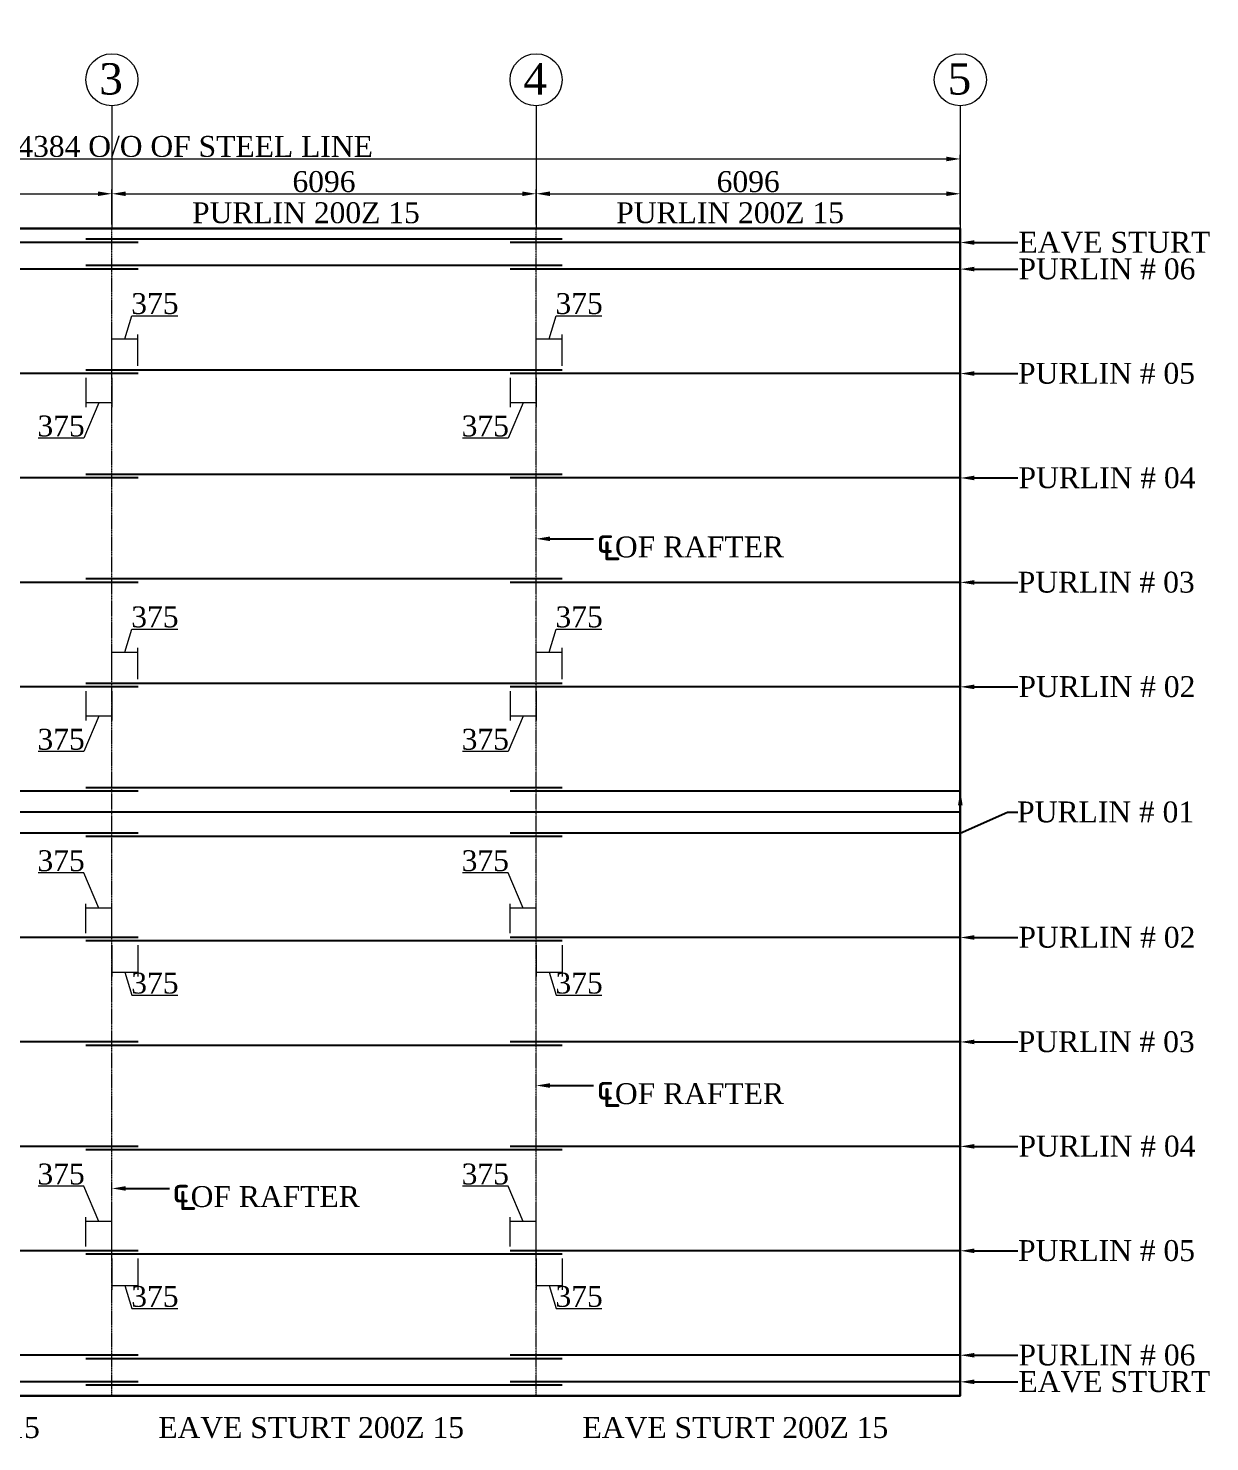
# Model space of a CAD drawing. Header units: millimetres. Extents: x 0 to 2669304, y -3314102 to 0.
# Drawn here: x 2261991 to 2278969, y -3210626 to -3190325 of the extents above; entities that cross this region are included whole.
import ezdxf
from ezdxf import colors
from ezdxf.entities.mleader import LeaderData, LeaderLine
from ezdxf.math import Vec2, Vec3

# ---------------------------------------------------------------- set-up
doc = ezdxf.new("R2010")
doc.units = ezdxf.units.MM
doc.header["$LTSCALE"] = 0.4
doc.header["$MEASUREMENT"] = 0
doc.header["$PDMODE"] = 34
doc.linetypes.add('CENTER', pattern=[2, 1.25, -0.25, 0.25, -0.25])
for name, color, linetype, lineweight in [('Dim1', 147, 'Continuous', 20), ('Grid', 202, 'CENTER', 18), ('Outer Line', 1, 'Continuous', 30)]:
    doc.layers.add(name, color=color, linetype=linetype, lineweight=lineweight)
for name, color, linetype in [('Purlan', 46, 'Continuous'), ('RIDGE LINE', 106, 'Continuous'), ('Thin', 6, 'Continuous')]:
    doc.layers.add(name, color=color, linetype=linetype)
doc.styles.add('style2', font='ARIALN.TTF')
doc.styles.add('TNROMAN', font='times.ttf')
doc.dimstyles.new('H.M.A', dxfattribs={"dimtxt": 37.0005, "dimasz": 20, "dimexe": 8, "dimexo": 10, "dimgap": 5, "dimtad": 3, "dimdec": 0, "dimrnd": 1, "dimzin": 0, "dimdsep": 46, "dimtxsty": 'style2', "dimcen": 0.09, "dimclrd": 152, "dimclre": 152, "dimclrt": 1, "dimadec": 0, "dimazin": 0, "dimtfac": 1, "dimtdec": 0, "dimtix": 1, "dimtmove": 1, "dimatfit": 3, "dimfxl": 0, "dimtolj": 1, "dimtzin": 0, "dimlwd": 5, "dimlwe": 5, "dimarcsym": 0})

# ---------------------------------------------------------------- blocks, each defined once
blk = doc.blocks.new('*D666')
at = {"layer": 'Defpoints', "color": 0, "linetype": 'ByBlock'}
for p in [(2263193, -3192702), (2257097, -3193202), (2263193, -3193202)]:
    blk.add_point(p, dxfattribs=at)
at = {"layer": 'Dim1', "color": 152, "linetype": 'ByBlock', "lineweight": 5}
for p, q in [((2257097, -3193142), (2257097, -3192642)), ((2263193, -3193142), (2263193, -3192642))]:
    blk.add_line(p, q, dxfattribs=at)
at = {"layer": 'Dim1', "color": 152, "lineweight": 5}
blk.add_line((2257297, -3192702), (2262993, -3192702), dxfattribs=at)
at = {"layer": 'Dim1', "color": 152, "linetype": 'ByBlock'}
for points in [[(2257297, -3192669), (2257297, -3192735), (2257097, -3192702)], [(2262993, -3192669), (2262993, -3192735), (2263193, -3192702)]]:
    blk.add_solid(points, dxfattribs=at)
at = {"layer": 'Dim1', "color": 1, "linetype": 'ByBlock', "insert": (2260145, -3192529), "char_height": 300, "attachment_point": 5, "style": 'TNROMAN'}
blk.add_mtext('\\A1;6096', dxfattribs=at)
blk = doc.blocks.new('*D667')
at = {"layer": 'Defpoints', "color": 0, "linetype": 'ByBlock'}
for p in [(2269289, -3192702), (2263193, -3193202), (2269289, -3193202)]:
    blk.add_point(p, dxfattribs=at)
at = {"layer": 'Dim1', "color": 152, "linetype": 'ByBlock', "lineweight": 5}
for p, q in [((2263193, -3193142), (2263193, -3192642)), ((2269289, -3193142), (2269289, -3192642))]:
    blk.add_line(p, q, dxfattribs=at)
at = {"layer": 'Dim1', "color": 152, "lineweight": 5}
blk.add_line((2263393, -3192702), (2269089, -3192702), dxfattribs=at)
at = {"layer": 'Dim1', "color": 152, "linetype": 'ByBlock'}
for points in [[(2263393, -3192669), (2263393, -3192735), (2263193, -3192702)], [(2269089, -3192669), (2269089, -3192735), (2269289, -3192702)]]:
    blk.add_solid(points, dxfattribs=at)
at = {"layer": 'Dim1', "color": 1, "linetype": 'ByBlock', "insert": (2266241, -3192529), "char_height": 300, "attachment_point": 5, "style": 'TNROMAN'}
blk.add_mtext('\\A1;6096', dxfattribs=at)
blk = doc.blocks.new('*D668')
at = {"layer": 'Defpoints', "color": 0, "linetype": 'ByBlock'}
for p in [(2275385, -3192702), (2269289, -3193202), (2275385, -3193202)]:
    blk.add_point(p, dxfattribs=at)
at = {"layer": 'Dim1', "color": 152, "linetype": 'ByBlock', "lineweight": 5}
for p, q in [((2269289, -3193142), (2269289, -3192642)), ((2275385, -3193142), (2275385, -3192642))]:
    blk.add_line(p, q, dxfattribs=at)
at = {"layer": 'Dim1', "color": 152, "lineweight": 5}
blk.add_line((2269489, -3192702), (2275185, -3192702), dxfattribs=at)
at = {"layer": 'Dim1', "color": 152, "linetype": 'ByBlock'}
for points in [[(2269489, -3192669), (2269489, -3192735), (2269289, -3192702)], [(2275185, -3192669), (2275185, -3192735), (2275385, -3192702)]]:
    blk.add_solid(points, dxfattribs=at)
at = {"layer": 'Dim1', "color": 1, "linetype": 'ByBlock', "insert": (2272337, -3192529), "char_height": 300, "attachment_point": 5, "style": 'TNROMAN'}
blk.add_mtext('\\A1;6096', dxfattribs=at)
blk = doc.blocks.new('*D661')
at = {"layer": 'Defpoints', "color": 0, "linetype": 'ByBlock'}
for p in [(2275385, -3192202), (2251001, -3192702), (2275385, -3192702)]:
    blk.add_point(p, dxfattribs=at)
at = {"layer": 'Dim1', "color": 152, "linetype": 'ByBlock', "lineweight": 5}
for p, q in [((2251001, -3192642), (2251001, -3192142)), ((2275385, -3192642), (2275385, -3192142))]:
    blk.add_line(p, q, dxfattribs=at)
at = {"layer": 'Dim1', "color": 152, "lineweight": 5}
blk.add_line((2251201, -3192202), (2275185, -3192202), dxfattribs=at)
at = {"layer": 'Dim1', "color": 152, "linetype": 'ByBlock'}
for points in [[(2251201, -3192169), (2251201, -3192235), (2251001, -3192202)], [(2275185, -3192169), (2275185, -3192235), (2275385, -3192202)]]:
    blk.add_solid(points, dxfattribs=at)
at = {"layer": 'Dim1', "color": 1, "linetype": 'ByBlock', "insert": (2263193, -3192025), "char_height": 300, "attachment_point": 5, "style": 'TNROMAN'}
blk.add_mtext('\\A1;LENGTH : 24384 O/O OF STEEL LINE', dxfattribs=at)
blk = doc.blocks.new('*D672')
at = {"layer": 'Defpoints', "color": 0, "linetype": 'ByBlock'}
for p in [(2262818, -3195284), (2263193, -3195284), (2262818, -3195706)]:
    blk.add_point(p, dxfattribs=at)
at = {"layer": 'Dim1', "color": 152, "linetype": 'ByBlock', "lineweight": 5}
for p, q in [((2262818, -3195344), (2262818, -3195766)), ((2263193, -3195344), (2263193, -3195766))]:
    blk.add_line(p, q, dxfattribs=at)
at = {"layer": 'Dim1', "color": 152, "lineweight": 5}
for p, q in [((2263006, -3195706), (2262792, -3196212)), ((2263193, -3195706), (2262818, -3195706)), ((2263193, -3195706), (2262818, -3195706)), ((2262792, -3196212), (2262134, -3196212))]:
    blk.add_line(p, q, dxfattribs=at)
at = {"layer": 'Dim1', "color": 1, "linetype": 'ByBlock', "insert": (2262463, -3196039), "char_height": 300, "attachment_point": 5, "style": 'TNROMAN'}
blk.add_mtext('\\A1;375', dxfattribs=at)
blk = doc.blocks.new('*D673')
at = {"layer": 'Defpoints', "color": 0, "linetype": 'ByBlock'}
for p in [(2263568, -3194784), (2263193, -3195234), (2263568, -3195234)]:
    blk.add_point(p, dxfattribs=at)
at = {"layer": 'Dim1', "color": 152, "lineweight": 5}
for p, q in [((2263381, -3194784), (2263482, -3194454)), ((2263482, -3194454), (2264139, -3194454)), ((2263193, -3194784), (2263568, -3194784)), ((2263193, -3194784), (2263568, -3194784))]:
    blk.add_line(p, q, dxfattribs=at)
at = {"layer": 'Dim1', "color": 152, "linetype": 'ByBlock', "lineweight": 5}
for p, q in [((2263193, -3195174), (2263193, -3194724)), ((2263568, -3195174), (2263568, -3194724))]:
    blk.add_line(p, q, dxfattribs=at)
at = {"layer": 'Dim1', "color": 1, "linetype": 'ByBlock', "insert": (2263811, -3194281), "char_height": 300, "attachment_point": 5, "style": 'TNROMAN'}
blk.add_mtext('\\A1;375', dxfattribs=at)
blk = doc.blocks.new('*D674')
at = {"layer": 'Defpoints', "color": 0, "linetype": 'ByBlock'}
for p in [(2268914, -3195284), (2269289, -3195284), (2268914, -3195706)]:
    blk.add_point(p, dxfattribs=at)
at = {"layer": 'Dim1', "color": 152, "linetype": 'ByBlock', "lineweight": 5}
for p, q in [((2268914, -3195344), (2268914, -3195766)), ((2269289, -3195344), (2269289, -3195766))]:
    blk.add_line(p, q, dxfattribs=at)
at = {"layer": 'Dim1', "color": 152, "lineweight": 5}
for p, q in [((2269102, -3195706), (2268888, -3196212)), ((2269289, -3195706), (2268914, -3195706)), ((2269289, -3195706), (2268914, -3195706)), ((2268888, -3196212), (2268230, -3196212))]:
    blk.add_line(p, q, dxfattribs=at)
at = {"layer": 'Dim1', "color": 1, "linetype": 'ByBlock', "insert": (2268559, -3196039), "char_height": 300, "attachment_point": 5, "style": 'TNROMAN'}
blk.add_mtext('\\A1;375', dxfattribs=at)
blk = doc.blocks.new('*D675')
at = {"layer": 'Defpoints', "color": 0, "linetype": 'ByBlock'}
for p in [(2269664, -3194784), (2269289, -3195234), (2269664, -3195234)]:
    blk.add_point(p, dxfattribs=at)
at = {"layer": 'Dim1', "color": 152, "lineweight": 5}
for p, q in [((2269477, -3194784), (2269578, -3194454)), ((2269578, -3194454), (2270235, -3194454)), ((2269289, -3194784), (2269664, -3194784)), ((2269289, -3194784), (2269664, -3194784))]:
    blk.add_line(p, q, dxfattribs=at)
at = {"layer": 'Dim1', "color": 152, "linetype": 'ByBlock', "lineweight": 5}
for p, q in [((2269289, -3195174), (2269289, -3194724)), ((2269664, -3195174), (2269664, -3194724))]:
    blk.add_line(p, q, dxfattribs=at)
at = {"layer": 'Dim1', "color": 1, "linetype": 'ByBlock', "insert": (2269907, -3194281), "char_height": 300, "attachment_point": 5, "style": 'TNROMAN'}
blk.add_mtext('\\A1;375', dxfattribs=at)
blk = doc.blocks.new('*D676')
at = {"layer": 'Defpoints', "color": 0, "linetype": 'ByBlock'}
for p in [(2262818, -3199784), (2263193, -3199784), (2262818, -3200206)]:
    blk.add_point(p, dxfattribs=at)
at = {"layer": 'Dim1', "color": 152, "linetype": 'ByBlock', "lineweight": 5}
for p, q in [((2262818, -3199844), (2262818, -3200266)), ((2263193, -3199844), (2263193, -3200266))]:
    blk.add_line(p, q, dxfattribs=at)
at = {"layer": 'Dim1', "color": 152, "lineweight": 5}
for p, q in [((2263006, -3200206), (2262792, -3200712)), ((2263193, -3200206), (2262818, -3200206)), ((2263193, -3200206), (2262818, -3200206)), ((2262792, -3200712), (2262134, -3200712))]:
    blk.add_line(p, q, dxfattribs=at)
at = {"layer": 'Dim1', "color": 1, "linetype": 'ByBlock', "insert": (2262463, -3200539), "char_height": 300, "attachment_point": 5, "style": 'TNROMAN'}
blk.add_mtext('\\A1;375', dxfattribs=at)
blk = doc.blocks.new('*D677')
at = {"layer": 'Defpoints', "color": 0, "linetype": 'ByBlock'}
for p in [(2263568, -3199284), (2263193, -3199734), (2263568, -3199734)]:
    blk.add_point(p, dxfattribs=at)
at = {"layer": 'Dim1', "color": 152, "lineweight": 5}
for p, q in [((2263381, -3199284), (2263482, -3198954)), ((2263482, -3198954), (2264139, -3198954)), ((2263193, -3199284), (2263568, -3199284)), ((2263193, -3199284), (2263568, -3199284))]:
    blk.add_line(p, q, dxfattribs=at)
at = {"layer": 'Dim1', "color": 152, "linetype": 'ByBlock', "lineweight": 5}
for p, q in [((2263193, -3199674), (2263193, -3199224)), ((2263568, -3199674), (2263568, -3199224))]:
    blk.add_line(p, q, dxfattribs=at)
at = {"layer": 'Dim1', "color": 1, "linetype": 'ByBlock', "insert": (2263811, -3198781), "char_height": 300, "attachment_point": 5, "style": 'TNROMAN'}
blk.add_mtext('\\A1;375', dxfattribs=at)
blk = doc.blocks.new('*D678')
at = {"layer": 'Defpoints', "color": 0, "linetype": 'ByBlock'}
for p in [(2268914, -3199784), (2269289, -3199784), (2268914, -3200206)]:
    blk.add_point(p, dxfattribs=at)
at = {"layer": 'Dim1', "color": 152, "linetype": 'ByBlock', "lineweight": 5}
for p, q in [((2268914, -3199844), (2268914, -3200266)), ((2269289, -3199844), (2269289, -3200266))]:
    blk.add_line(p, q, dxfattribs=at)
at = {"layer": 'Dim1', "color": 152, "lineweight": 5}
for p, q in [((2269102, -3200206), (2268888, -3200712)), ((2269289, -3200206), (2268914, -3200206)), ((2269289, -3200206), (2268914, -3200206)), ((2268888, -3200712), (2268230, -3200712))]:
    blk.add_line(p, q, dxfattribs=at)
at = {"layer": 'Dim1', "color": 1, "linetype": 'ByBlock', "insert": (2268559, -3200539), "char_height": 300, "attachment_point": 5, "style": 'TNROMAN'}
blk.add_mtext('\\A1;375', dxfattribs=at)
blk = doc.blocks.new('*D679')
at = {"layer": 'Defpoints', "color": 0, "linetype": 'ByBlock'}
for p in [(2269664, -3199284), (2269289, -3199734), (2269664, -3199734)]:
    blk.add_point(p, dxfattribs=at)
at = {"layer": 'Dim1', "color": 152, "lineweight": 5}
for p, q in [((2269477, -3199284), (2269578, -3198954)), ((2269578, -3198954), (2270235, -3198954)), ((2269289, -3199284), (2269664, -3199284)), ((2269289, -3199284), (2269664, -3199284))]:
    blk.add_line(p, q, dxfattribs=at)
at = {"layer": 'Dim1', "color": 152, "linetype": 'ByBlock', "lineweight": 5}
for p, q in [((2269289, -3199674), (2269289, -3199224)), ((2269664, -3199674), (2269664, -3199224))]:
    blk.add_line(p, q, dxfattribs=at)
at = {"layer": 'Dim1', "color": 1, "linetype": 'ByBlock', "insert": (2269907, -3198781), "char_height": 300, "attachment_point": 5, "style": 'TNROMAN'}
blk.add_mtext('\\A1;375', dxfattribs=at)
blk = doc.blocks.new('*D682')
at = {"layer": 'Defpoints', "color": 0, "linetype": 'ByBlock'}
for p in [(2262818, -3207462), (2262818, -3207884), (2263193, -3207884)]:
    blk.add_point(p, dxfattribs=at)
at = {"layer": 'Dim1', "color": 152, "lineweight": 5}
for p, q in [((2262792, -3206956), (2262134, -3206956)), ((2263006, -3207462), (2262792, -3206956)), ((2263193, -3207462), (2262818, -3207462)), ((2263193, -3207462), (2262818, -3207462))]:
    blk.add_line(p, q, dxfattribs=at)
at = {"layer": 'Dim1', "color": 152, "linetype": 'ByBlock', "lineweight": 5}
for p, q in [((2262818, -3207824), (2262818, -3207402)), ((2263193, -3207824), (2263193, -3207402))]:
    blk.add_line(p, q, dxfattribs=at)
at = {"layer": 'Dim1', "color": 1, "linetype": 'ByBlock', "insert": (2262463, -3206783), "char_height": 300, "attachment_point": 5, "style": 'TNROMAN'}
blk.add_mtext('\\A1;375', dxfattribs=at)
blk = doc.blocks.new('*D683')
at = {"layer": 'Defpoints', "color": 0, "linetype": 'ByBlock'}
for p in [(2263193, -3207934), (2263568, -3207934), (2263568, -3208384)]:
    blk.add_point(p, dxfattribs=at)
at = {"layer": 'Dim1', "color": 152, "linetype": 'ByBlock', "lineweight": 5}
for p, q in [((2263193, -3207994), (2263193, -3208444)), ((2263568, -3207994), (2263568, -3208444))]:
    blk.add_line(p, q, dxfattribs=at)
at = {"layer": 'Dim1', "color": 152, "lineweight": 5}
for p, q in [((2263193, -3208384), (2263568, -3208384)), ((2263193, -3208384), (2263568, -3208384)), ((2263381, -3208384), (2263482, -3208714)), ((2263482, -3208714), (2264139, -3208714))]:
    blk.add_line(p, q, dxfattribs=at)
at = {"layer": 'Dim1', "color": 1, "linetype": 'ByBlock', "insert": (2263811, -3208541), "char_height": 300, "attachment_point": 5, "style": 'TNROMAN'}
blk.add_mtext('\\A1;375', dxfattribs=at)
blk = doc.blocks.new('*D684')
at = {"layer": 'Defpoints', "color": 0, "linetype": 'ByBlock'}
for p in [(2268914, -3207462), (2268914, -3207884), (2269289, -3207884)]:
    blk.add_point(p, dxfattribs=at)
at = {"layer": 'Dim1', "color": 152, "lineweight": 5}
for p, q in [((2268888, -3206956), (2268230, -3206956)), ((2269102, -3207462), (2268888, -3206956)), ((2269289, -3207462), (2268914, -3207462)), ((2269289, -3207462), (2268914, -3207462))]:
    blk.add_line(p, q, dxfattribs=at)
at = {"layer": 'Dim1', "color": 152, "linetype": 'ByBlock', "lineweight": 5}
for p, q in [((2268914, -3207824), (2268914, -3207402)), ((2269289, -3207824), (2269289, -3207402))]:
    blk.add_line(p, q, dxfattribs=at)
at = {"layer": 'Dim1', "color": 1, "linetype": 'ByBlock', "insert": (2268559, -3206783), "char_height": 300, "attachment_point": 5, "style": 'TNROMAN'}
blk.add_mtext('\\A1;375', dxfattribs=at)
blk = doc.blocks.new('*D685')
at = {"layer": 'Defpoints', "color": 0, "linetype": 'ByBlock'}
for p in [(2269289, -3207934), (2269664, -3207934), (2269664, -3208384)]:
    blk.add_point(p, dxfattribs=at)
at = {"layer": 'Dim1', "color": 152, "linetype": 'ByBlock', "lineweight": 5}
for p, q in [((2269289, -3207994), (2269289, -3208444)), ((2269664, -3207994), (2269664, -3208444))]:
    blk.add_line(p, q, dxfattribs=at)
at = {"layer": 'Dim1', "color": 152, "lineweight": 5}
for p, q in [((2269289, -3208384), (2269664, -3208384)), ((2269289, -3208384), (2269664, -3208384)), ((2269477, -3208384), (2269578, -3208714)), ((2269578, -3208714), (2270235, -3208714))]:
    blk.add_line(p, q, dxfattribs=at)
at = {"layer": 'Dim1', "color": 1, "linetype": 'ByBlock', "insert": (2269907, -3208541), "char_height": 300, "attachment_point": 5, "style": 'TNROMAN'}
blk.add_mtext('\\A1;375', dxfattribs=at)
blk = doc.blocks.new('*D688')
at = {"layer": 'Defpoints', "color": 0, "linetype": 'ByBlock'}
for p in [(2262818, -3202962), (2262818, -3203384), (2263193, -3203384)]:
    blk.add_point(p, dxfattribs=at)
at = {"layer": 'Dim1', "color": 152, "lineweight": 5}
for p, q in [((2262792, -3202456), (2262134, -3202456)), ((2263006, -3202962), (2262792, -3202456)), ((2263193, -3202962), (2262818, -3202962)), ((2263193, -3202962), (2262818, -3202962))]:
    blk.add_line(p, q, dxfattribs=at)
at = {"layer": 'Dim1', "color": 152, "linetype": 'ByBlock', "lineweight": 5}
for p, q in [((2262818, -3203324), (2262818, -3202902)), ((2263193, -3203324), (2263193, -3202902))]:
    blk.add_line(p, q, dxfattribs=at)
at = {"layer": 'Dim1', "color": 1, "linetype": 'ByBlock', "insert": (2262463, -3202283), "char_height": 300, "attachment_point": 5, "style": 'TNROMAN'}
blk.add_mtext('\\A1;375', dxfattribs=at)
blk = doc.blocks.new('*D689')
at = {"layer": 'Defpoints', "color": 0, "linetype": 'ByBlock'}
for p in [(2263193, -3203434), (2263568, -3203434), (2263568, -3203884)]:
    blk.add_point(p, dxfattribs=at)
at = {"layer": 'Dim1', "color": 152, "linetype": 'ByBlock', "lineweight": 5}
for p, q in [((2263193, -3203494), (2263193, -3203944)), ((2263568, -3203494), (2263568, -3203944))]:
    blk.add_line(p, q, dxfattribs=at)
at = {"layer": 'Dim1', "color": 152, "lineweight": 5}
for p, q in [((2263193, -3203884), (2263568, -3203884)), ((2263193, -3203884), (2263568, -3203884)), ((2263381, -3203884), (2263482, -3204214)), ((2263482, -3204214), (2264139, -3204214))]:
    blk.add_line(p, q, dxfattribs=at)
at = {"layer": 'Dim1', "color": 1, "linetype": 'ByBlock', "insert": (2263811, -3204041), "char_height": 300, "attachment_point": 5, "style": 'TNROMAN'}
blk.add_mtext('\\A1;375', dxfattribs=at)
blk = doc.blocks.new('*D690')
at = {"layer": 'Defpoints', "color": 0, "linetype": 'ByBlock'}
for p in [(2268914, -3202962), (2268914, -3203384), (2269289, -3203384)]:
    blk.add_point(p, dxfattribs=at)
at = {"layer": 'Dim1', "color": 152, "lineweight": 5}
for p, q in [((2268888, -3202456), (2268230, -3202456)), ((2269102, -3202962), (2268888, -3202456)), ((2269289, -3202962), (2268914, -3202962)), ((2269289, -3202962), (2268914, -3202962))]:
    blk.add_line(p, q, dxfattribs=at)
at = {"layer": 'Dim1', "color": 152, "linetype": 'ByBlock', "lineweight": 5}
for p, q in [((2268914, -3203324), (2268914, -3202902)), ((2269289, -3203324), (2269289, -3202902))]:
    blk.add_line(p, q, dxfattribs=at)
at = {"layer": 'Dim1', "color": 1, "linetype": 'ByBlock', "insert": (2268559, -3202283), "char_height": 300, "attachment_point": 5, "style": 'TNROMAN'}
blk.add_mtext('\\A1;375', dxfattribs=at)
blk = doc.blocks.new('*D691')
at = {"layer": 'Defpoints', "color": 0, "linetype": 'ByBlock'}
for p in [(2269289, -3203434), (2269664, -3203434), (2269664, -3203884)]:
    blk.add_point(p, dxfattribs=at)
at = {"layer": 'Dim1', "color": 152, "linetype": 'ByBlock', "lineweight": 5}
for p, q in [((2269289, -3203494), (2269289, -3203944)), ((2269664, -3203494), (2269664, -3203944))]:
    blk.add_line(p, q, dxfattribs=at)
at = {"layer": 'Dim1', "color": 152, "lineweight": 5}
for p, q in [((2269289, -3203884), (2269664, -3203884)), ((2269289, -3203884), (2269664, -3203884)), ((2269477, -3203884), (2269578, -3204214)), ((2269578, -3204214), (2270235, -3204214))]:
    blk.add_line(p, q, dxfattribs=at)
at = {"layer": 'Dim1', "color": 1, "linetype": 'ByBlock', "insert": (2269907, -3204041), "char_height": 300, "attachment_point": 5, "style": 'TNROMAN'}
blk.add_mtext('\\A1;375', dxfattribs=at)

msp = doc.modelspace()

# ---------------------------------------------------------------- linework, layer by layer
at = {"layer": 'Grid', "color": 202, "linetype": 'ByBlock'}
for p, q in [((2263193.2415, -3191438.2938), (2263193.2415, -3193201.9892)), ((2263193.2415, -3191438.2938), (2263193.2415, -3193201.9892)), ((2269289.2415, -3191438.2938), (2269289.2415, -3193201.9892)), ((2269289.2415, -3191438.2938), (2269289.2415, -3193201.9892)), ((2275385.2415, -3191438.2938), (2275385.2415, -3193201.9892)), ((2275385.2415, -3191438.2938), (2275385.2415, -3193201.9892))]:
    msp.add_line(p, q, dxfattribs=at)
at = {"layer": 'Grid', "color": 202, "ltscale": 5}
for p, q in [((2263193.2415, -3209965.9892), (2263193.2415, -3193201.9892)), ((2269289.2415, -3209965.9892), (2269289.2415, -3193201.9892))]:
    msp.add_line(p, q, dxfattribs=at)
at = {"layer": 'Grid', "color": 202, "linetype": 'ByBlock'}
for centre in [(2263193.2415, -3191064.4463), (2263193.2415, -3191064.4463), (2269289.2415, -3191064.4463), (2269289.2415, -3191064.4463), (2275385.2415, -3191064.4463), (2275385.2415, -3191064.4463)]:
    msp.add_circle(centre, 373.8475, dxfattribs=at)
at = {"layer": 'Outer Line', "linetype": 'ByBlock'}
msp.add_lwpolyline([(2251001.2415, -3193201.9892), (2275385.2415, -3193201.9892), (2275385.2415, -3209965.9892), (2251001.2415, -3209965.9892)], close=True, dxfattribs=at)
at = {"layer": 'Purlan', "linetype": 'ByBlock'}
for p, q in [((2269664.2415, -3193352.0611), (2262818.2415, -3193352.0611)), ((2263568.2415, -3193402.0611), (2256722.2415, -3193402.0611)), ((2275385.2415, -3193402.0611), (2268914.2415, -3193402.0611)), ((2263568.2415, -3193783.9892), (2256722.2415, -3193783.9892)), ((2269664.2415, -3193733.9892), (2262818.2415, -3193733.9892)), ((2275385.2415, -3193783.9892), (2268914.2415, -3193783.9892)), ((2263568.2415, -3195283.9892), (2256722.2415, -3195283.9892)), ((2269664.2415, -3195233.9892), (2262818.2415, -3195233.9892)), ((2275385.2415, -3195283.9892), (2268914.2415, -3195283.9892)), ((2263568.2415, -3196783.9892), (2256722.2415, -3196783.9892)), ((2269664.2415, -3196733.9892), (2262818.2415, -3196733.9892)), ((2275385.2415, -3196783.9892), (2268914.2415, -3196783.9892)), ((2269664.2415, -3198233.9892), (2262818.2415, -3198233.9892)), ((2263568.2415, -3198283.9892), (2256722.2415, -3198283.9892)), ((2275385.2415, -3198283.9892), (2268914.2415, -3198283.9892)), ((2263568.2415, -3199783.9892), (2256722.2415, -3199783.9892)), ((2269664.2415, -3199733.9892), (2262818.2415, -3199733.9892)), ((2275385.2415, -3199783.9892), (2268914.2415, -3199783.9892)), ((2263568.2415, -3201283.9892), (2256722.2415, -3201283.9892)), ((2269664.2415, -3201233.9892), (2262818.2415, -3201233.9892)), ((2275385.2415, -3201283.9892), (2268914.2415, -3201283.9892)), ((2263568.2415, -3201883.9892), (2256722.2415, -3201883.9892)), ((2275385.2415, -3201883.9892), (2268914.2415, -3201883.9892)), ((2269664.2415, -3201933.9892), (2262818.2415, -3201933.9892)), ((2263568.2415, -3203383.9892), (2256722.2415, -3203383.9892)), ((2269664.2415, -3203433.9892), (2262818.2415, -3203433.9892)), ((2275385.2415, -3203383.9892), (2268914.2415, -3203383.9892)), ((2263568.2415, -3204883.9892), (2256722.2415, -3204883.9892)), ((2269664.2415, -3204933.9892), (2262818.2415, -3204933.9892)), ((2275385.2415, -3204883.9892), (2268914.2415, -3204883.9892)), ((2263568.2415, -3206383.9892), (2256722.2415, -3206383.9892)), ((2269664.2415, -3206433.9892), (2262818.2415, -3206433.9892)), ((2275385.2415, -3206383.9892), (2268914.2415, -3206383.9892)), ((2263568.2415, -3207883.9892), (2256722.2415, -3207883.9892)), ((2269664.2415, -3207933.9892), (2262818.2415, -3207933.9892)), ((2275385.2415, -3207883.9892), (2268914.2415, -3207883.9892)), ((2263568.2415, -3209383.9892), (2256722.2415, -3209383.9892)), ((2275385.2415, -3209383.9892), (2268914.2415, -3209383.9892)), ((2269664.2415, -3209433.9892), (2262818.2415, -3209433.9892)), ((2263568.2415, -3209765.9174), (2256722.2415, -3209765.9174)), ((2269664.2415, -3209815.9174), (2262818.2415, -3209815.9174)), ((2275385.2415, -3209765.9174), (2268914.2415, -3209765.9174))]:
    msp.add_line(p, q, dxfattribs=at)
at = {"layer": 'RIDGE LINE', "linetype": 'ByBlock'}
msp.add_line((2275385.2415, -3201583.9892), (2251001.2415, -3201583.9892), dxfattribs=at)

# ---------------------------------------------------------------- texts
at = {"layer": 'Thin', "color": 7, "lineweight": 5, "attachment_point": 2, "style": 'style2'}
for s, insert, char_height in [('{\\fTimes New Roman|b0|i0|c0|p18;3}', (2263180.7043, -3190826.3891), 450), ('{\\fTimes New Roman|b0|i0|c0|p18;3}', (2263180.7043, -3190826.3891), 450), ('{\\fTimes New Roman|b0|i0|c0|p18;4}', (2269276.7043, -3190826.3891), 450), ('{\\fTimes New Roman|b0|i0|c0|p18;4}', (2269276.7043, -3190826.3891), 450), ('{\\fTimes New Roman|b0|i0|c0|p18;5}', (2275372.7043, -3190826.3891), 450), ('{\\fTimes New Roman|b0|i0|c0|p18;5}', (2275372.7043, -3190826.3891), 450), ('{\\fTimes New Roman|b0|i0|c0|p18;\\H1x;PURLIN 200Z 15}', (2265981.4246, -3192824.4772), 300), ('{\\fTimes New Roman|b0|i0|c0|p18;\\H1x;PURLIN 200Z 15}', (2272077.4246, -3192824.4772), 300), ('{\\fTimes New Roman|b0|i0|c0|p18;EAVE STURT 200Z 15}', (2259961.1198, -3210272.1977), 300), ('{\\fTimes New Roman|b0|i0|c0|p18;EAVE STURT 200Z 15}', (2266057.1198, -3210272.1977), 300), ('{\\fTimes New Roman|b0|i0|c0|p18;EAVE STURT 200Z 15}', (2272153.1198, -3210272.1977), 300)]:
    msp.add_mtext(s, dxfattribs=dict(at, insert=insert, char_height=char_height))

# ---------------------------------------------------------------- dimensions: what is measured, and where the dimension line sits
at = {"layer": 'Dim1', "linetype": 'ByBlock'}
dim = msp.add_linear_dim(base=(2275385.2415, -3192201.9892), p1=(2251001.2415, -3192701.9892), p2=(2275385.2415, -3192701.9892), text='LENGTH : <> O/O OF STEEL LINE', dimstyle='H.M.A', override={"dimtxt": 300, "dimasz": 200, "dimexe": 60, "dimexo": 60, "dimgap": 20, "dimtxsty": 'TNROMAN'}, dxfattribs=at)
dim.commit()
dim.dimension.update_dxf_attribs({"geometry": '*D661', "text_midpoint": (2263193.2415, -3192024.8515)})
for base, p1, p2, picture, middle in [((2263193.2415, -3192701.9892), (2257097.2415, -3193201.9892), (2263193.2415, -3193201.9892), '*D666', (2260145.2415, -3192528.9611)), ((2269289.2415, -3192701.9892), (2263193.2415, -3193201.9892), (2269289.2415, -3193201.9892), '*D667', (2266241.2415, -3192528.9611)), ((2275385.2415, -3192701.9892), (2269289.2415, -3193201.9892), (2275385.2415, -3193201.9892), '*D668', (2272337.2415, -3192528.9611))]:
    dim = msp.add_linear_dim(base=base, p1=p1, p2=p2, dimstyle='H.M.A', override={"dimtxt": 300, "dimasz": 200, "dimexe": 60, "dimexo": 60, "dimgap": 20, "dimtxsty": 'TNROMAN'}, dxfattribs=at)
    dim.commit()
    dim.dimension.update_dxf_attribs({"geometry": picture, "text_midpoint": middle})
for base, p1, p2, picture, middle in [((2263568.2415, -3194783.6269), (2263193.2415, -3195233.9892), (2263568.2415, -3195233.9892), '*D673', (2263502.0866, -3194453.8207)), ((2269664.2415, -3194783.6269), (2269289.2415, -3195233.9892), (2269664.2415, -3195233.9892), '*D675', (2269598.0866, -3194453.8207)), ((2262818.2415, -3195705.8738), (2263193.2415, -3195283.9892), (2262818.2415, -3195283.9892), '*D672', (2262771.6068, -3196211.5421)), ((2268914.2415, -3195705.8738), (2269289.2415, -3195283.9892), (2268914.2415, -3195283.9892), '*D674', (2268867.6068, -3196211.5421)), ((2263568.2415, -3199283.6269), (2263193.2415, -3199733.9892), (2263568.2415, -3199733.9892), '*D677', (2263502.0866, -3198953.8207)), ((2269664.2415, -3199283.6269), (2269289.2415, -3199733.9892), (2269664.2415, -3199733.9892), '*D679', (2269598.0866, -3198953.8207)), ((2262818.2415, -3200205.8738), (2263193.2415, -3199783.9892), (2262818.2415, -3199783.9892), '*D676', (2262771.6068, -3200711.5421)), ((2268914.2415, -3200205.8738), (2269289.2415, -3199783.9892), (2268914.2415, -3199783.9892), '*D678', (2268867.6068, -3200711.5421)), ((2262818.2415, -3202962.1047), (2263193.2415, -3203383.9892), (2262818.2415, -3203383.9892), '*D688', (2262771.6068, -3202456.4364)), ((2268914.2415, -3202962.1047), (2269289.2415, -3203383.9892), (2268914.2415, -3203383.9892), '*D690', (2268867.6068, -3202456.4364)), ((2263568.2415, -3203884.3515), (2263193.2415, -3203433.9892), (2263568.2415, -3203433.9892), '*D689', (2263502.0866, -3204214.1577)), ((2269664.2415, -3203884.3515), (2269289.2415, -3203433.9892), (2269664.2415, -3203433.9892), '*D691', (2269598.0866, -3204214.1577)), ((2262818.2415, -3207462.1047), (2263193.2415, -3207883.9892), (2262818.2415, -3207883.9892), '*D682', (2262771.6068, -3206956.4364)), ((2268914.2415, -3207462.1047), (2269289.2415, -3207883.9892), (2268914.2415, -3207883.9892), '*D684', (2268867.6068, -3206956.4364)), ((2263568.2415, -3208384.3515), (2263193.2415, -3207933.9892), (2263568.2415, -3207933.9892), '*D683', (2263502.0866, -3208714.1577)), ((2269664.2415, -3208384.3515), (2269289.2415, -3207933.9892), (2269664.2415, -3207933.9892), '*D685', (2269598.0866, -3208714.1577))]:
    dim = msp.add_linear_dim(base=base, p1=p1, p2=p2, dimstyle='H.M.A', override={"dimtxt": 300, "dimasz": 200, "dimexe": 60, "dimexo": 60, "dimgap": 20, "dimtxsty": 'TNROMAN'}, dxfattribs=at)
    dim.commit()
    dim.dimension.update_dxf_attribs({"geometry": picture, "text_midpoint": middle, "dimtype": 160})

# ---------------------------------------------------------------- leaders
at = {"layer": 'Thin', "color": 7, "lineweight": 5}
ml = msp.add_multileader_mtext('Standard', dxfattribs=at)
ml.set_content('{\\fTimes New Roman|b0|i0|c0|p18;EAVE STURT}', color=7, style='style2')
ml.set_leader_properties(color=215)
ml.build(insert=Vec2(0, 0))
ml.multileader.update_dxf_attribs({"dogleg_length": 150, "arrow_head_size": 200})
ctx = ml.context
ctx.base_point, ctx.char_height, ctx.arrow_head_size, ctx.landing_gap_size, ctx.plane_origin = Vec3(2276211.5878, -3193402.0611), 300, 200, 50, Vec3(2189306.1499, -3200796.6232)
ctx.text_align_type = 1
notes = []
notes.append((ctx, [(1, (1, 1, 0), (2276061.5878, -3193402.0611), (1, 0), 150, [(0, [(2275385.2415, -3193402.0611)], 0, [])])]))
ctx.mtext.insert, ctx.mtext.alignment, ctx.mtext.flow_direction = Vec3(2277598.8265, -3193248.6004), 2, 5
ml = msp.add_multileader_mtext('Standard', dxfattribs=at)
ml.set_content('{\\fTimes New Roman|b0|i0|c0|p18;PURLIN # 06}', color=7, style='style2')
ml.set_leader_properties(color=215)
ml.build(insert=Vec2(0, 0))
ml.multileader.update_dxf_attribs({"dogleg_length": 150, "arrow_head_size": 200})
ctx = ml.context
ctx.base_point, ctx.char_height, ctx.arrow_head_size, ctx.landing_gap_size, ctx.plane_origin = Vec3(2276211.5878, -3193783.9892), 300, 200, 50, Vec3(2189306.1499, -3201178.5513)
ctx.text_align_type = 1
notes.append((ctx, [(1, (1, 1, 0), (2276061.5878, -3193783.9892), (1, 0), 150, [(0, [(2275385.2415, -3193783.9892)], 0, [])])]))
ctx.mtext.insert, ctx.mtext.alignment, ctx.mtext.flow_direction = Vec3(2277492.1934, -3193630.5285), 2, 5
ml = msp.add_multileader_mtext('Standard', dxfattribs=at)
ml.set_content('{\\fTimes New Roman|b0|i0|c0|p18;PURLIN # 05}', color=7, style='style2')
ml.set_leader_properties(color=215)
ml.build(insert=Vec2(0, 0))
ml.multileader.update_dxf_attribs({"dogleg_length": 150, "arrow_head_size": 200})
ctx = ml.context
ctx.base_point, ctx.char_height, ctx.arrow_head_size, ctx.landing_gap_size, ctx.plane_origin = Vec3(2276211.5878, -3195283.9892), 300, 200, 50, Vec3(2189306.1499, -3202678.5513)
ctx.text_align_type = 1
notes.append((ctx, [(1, (1, 1, 0), (2276061.5878, -3195283.9892), (1, 0), 150, [(0, [(2275385.2415, -3195283.9892)], 0, [])])]))
ctx.mtext.insert, ctx.mtext.alignment, ctx.mtext.flow_direction = Vec3(2277486.1372, -3195130.5285), 2, 5
ml = msp.add_multileader_mtext('Standard', dxfattribs=at)
ml.set_content('{\\fTimes New Roman|b0|i0|c0|p18;PURLIN # 04}', color=7, style='style2')
ml.set_leader_properties(color=215)
ml.build(insert=Vec2(0, 0))
ml.multileader.update_dxf_attribs({"dogleg_length": 150, "arrow_head_size": 200})
ctx = ml.context
ctx.base_point, ctx.char_height, ctx.arrow_head_size, ctx.landing_gap_size, ctx.plane_origin = Vec3(2276211.5878, -3196783.9892), 300, 200, 50, Vec3(2189306.1499, -3204178.5513)
ctx.text_align_type = 1
notes.append((ctx, [(1, (1, 1, 0), (2276061.5878, -3196783.9892), (1, 0), 150, [(0, [(2275385.2415, -3196783.9892)], 0, [])])]))
ctx.mtext.insert, ctx.mtext.alignment, ctx.mtext.flow_direction = Vec3(2277493.0586, -3196630.5285), 2, 5
ml = msp.add_multileader_mtext('Standard', dxfattribs=at)
ml.set_content('{\\fISOCPEUR|b0|i0|c0|p34;\\H1.4x;℄\\fTimes New Roman|b0|i0|c0|p18;\\H0.71429x;OF RAFTER}', color=7, style='style2')
ml.set_leader_properties(color=215)
ml.build(insert=Vec2(0, 0))
ml.multileader.update_dxf_attribs({"dogleg_length": 150, "arrow_head_size": 200})
ctx = ml.context
ctx.base_point, ctx.char_height, ctx.arrow_head_size, ctx.landing_gap_size, ctx.plane_origin = Vec3(2270115.5878, -3197657.7396), 300, 200, 50, Vec3(2183210.1499, -3205052.3017)
ctx.text_align_type = 1
notes.append((ctx, [(1, (1, 1, 0), (2269965.5878, -3197657.7396), (1, 0), 150, [(0, [(2269289.2415, -3197657.7396)], 0, [])])]))
ctx.mtext.insert, ctx.mtext.alignment, ctx.mtext.flow_direction = Vec3(2271502.2128, -3197504.3871), 2, 5
ml = msp.add_multileader_mtext('Standard', dxfattribs=at)
ml.set_content('{\\fTimes New Roman|b0|i0|c0|p18;PURLIN # 03}', color=7, style='style2')
ml.set_leader_properties(color=215)
ml.build(insert=Vec2(0, 0))
ml.multileader.update_dxf_attribs({"dogleg_length": 150, "arrow_head_size": 200})
ctx = ml.context
ctx.base_point, ctx.char_height, ctx.arrow_head_size, ctx.landing_gap_size, ctx.plane_origin = Vec3(2276211.5878, -3198283.9892), 300, 200, 50, Vec3(2189306.1499, -3205678.5513)
ctx.text_align_type = 1
notes.append((ctx, [(1, (1, 1, 0), (2276061.5878, -3198283.9892), (1, 0), 150, [(0, [(2275385.2415, -3198283.9892)], 0, [])])]))
ctx.mtext.insert, ctx.mtext.alignment, ctx.mtext.flow_direction = Vec3(2277482.352, -3198130.5285), 2, 5
ml = msp.add_multileader_mtext('Standard', dxfattribs=at)
ml.set_content('{\\fTimes New Roman|b0|i0|c0|p18;\\H1x;PURLIN # 02}', color=7, style='style2')
ml.set_leader_properties(color=215)
ml.build(insert=Vec2(0, 0))
ml.multileader.update_dxf_attribs({"dogleg_length": 150, "arrow_head_size": 200})
ctx = ml.context
ctx.base_point, ctx.char_height, ctx.arrow_head_size, ctx.landing_gap_size, ctx.plane_origin = Vec3(2276211.5878, -3199783.9892), 300, 200, 50, Vec3(2189306.1499, -3207178.5513)
ctx.text_align_type = 1
notes.append((ctx, [(1, (1, 1, 0), (2276061.5878, -3199783.9892), (1, 0), 150, [(0, [(2275385.2415, -3199783.9892)], 0, [])])]))
ctx.mtext.insert, ctx.mtext.alignment, ctx.mtext.flow_direction = Vec3(2277491.5446, -3199630.5285), 2, 5
ml = msp.add_multileader_mtext('Standard', dxfattribs=at)
ml.set_content('{\\fTimes New Roman|b0|i0|c0|p18;PURLIN # 01}', color=7, style='style2')
ml.set_leader_properties(color=215)
ml.build(insert=Vec2(0, 0))
ml.multileader.update_dxf_attribs({"dogleg_length": 150, "arrow_head_size": 200})
ctx = ml.context
ctx.base_point, ctx.char_height, ctx.arrow_head_size, ctx.landing_gap_size, ctx.plane_origin = Vec3(2276211.5878, -3201583.9892), 300, 200, 50, Vec3(2189306.1499, -3208978.5513)
ctx.text_align_type = 1
notes.append((ctx, [(1, (1, 1, 0), (2276061.5878, -3201583.9892), (1, 0), 150, [(1, [(2275385.2415, -3201283.9892), (2275385.2415, -3201883.9892)], 0, [])])]))
ctx.mtext.insert, ctx.mtext.alignment, ctx.mtext.flow_direction = Vec3(2277473.7003, -3201430.5285), 2, 5
ml = msp.add_multileader_mtext('Standard', dxfattribs=at)
ml.set_content('{\\fTimes New Roman|b0|i0|c0|p18;\\H1x;PURLIN # 02}', color=7, style='style2')
ml.set_leader_properties(color=215)
ml.build(insert=Vec2(0, 0))
ml.multileader.update_dxf_attribs({"dogleg_length": 150, "arrow_head_size": 200})
ctx = ml.context
ctx.base_point, ctx.char_height, ctx.arrow_head_size, ctx.landing_gap_size, ctx.plane_origin = Vec3(2276211.5878, -3203383.9892), 300, 200, 50, Vec3(2189306.1499, -3195989.4271)
ctx.text_align_type = 1
notes.append((ctx, [(1, (1, 1, 0), (2276061.5878, -3203383.9892), (1, 0), 150, [(0, [(2275385.2415, -3203383.9892)], 0, [])])]))
ctx.mtext.insert, ctx.mtext.alignment, ctx.mtext.flow_direction = Vec3(2277491.5446, -3203230.5285), 2, 5
ml = msp.add_multileader_mtext('Standard', dxfattribs=at)
ml.set_content('{\\fTimes New Roman|b0|i0|c0|p18;PURLIN # 03}', color=7, style='style2')
ml.set_leader_properties(color=215)
ml.build(insert=Vec2(0, 0))
ml.multileader.update_dxf_attribs({"dogleg_length": 150, "arrow_head_size": 200})
ctx = ml.context
ctx.base_point, ctx.char_height, ctx.arrow_head_size, ctx.landing_gap_size, ctx.plane_origin = Vec3(2276211.5878, -3204883.9892), 300, 200, 50, Vec3(2189306.1499, -3197489.4271)
ctx.text_align_type = 1
notes.append((ctx, [(1, (1, 1, 0), (2276061.5878, -3204883.9892), (1, 0), 150, [(0, [(2275385.2415, -3204883.9892)], 0, [])])]))
ctx.mtext.insert, ctx.mtext.alignment, ctx.mtext.flow_direction = Vec3(2277482.352, -3204730.5285), 2, 5
ml = msp.add_multileader_mtext('Standard', dxfattribs=at)
ml.set_content('{\\fISOCPEUR|b0|i0|c0|p34;\\H1.4x;℄\\fTimes New Roman|b0|i0|c0|p18;\\H0.71429x;OF RAFTER}', color=7, style='style2')
ml.set_leader_properties(color=215)
ml.build(insert=Vec2(0, 0))
ml.multileader.update_dxf_attribs({"dogleg_length": 150, "arrow_head_size": 200})
ctx = ml.context
ctx.base_point, ctx.char_height, ctx.arrow_head_size, ctx.landing_gap_size, ctx.plane_origin = Vec3(2270115.5878, -3205510.2388), 300, 200, 50, Vec3(2183210.1499, -3198115.6767)
ctx.text_align_type = 1
notes.append((ctx, [(1, (1, 1, 0), (2269965.5878, -3205510.2388), (1, 0), 150, [(0, [(2269289.2415, -3205510.2388)], 0, [])])]))
ctx.mtext.insert, ctx.mtext.alignment, ctx.mtext.flow_direction = Vec3(2271502.2128, -3205356.8863), 2, 5
ml = msp.add_multileader_mtext('Standard', dxfattribs=at)
ml.set_content('{\\fTimes New Roman|b0|i0|c0|p18;PURLIN # 04}', color=7, style='style2')
ml.set_leader_properties(color=215)
ml.build(insert=Vec2(0, 0))
ml.multileader.update_dxf_attribs({"dogleg_length": 150, "arrow_head_size": 200})
ctx = ml.context
ctx.base_point, ctx.char_height, ctx.arrow_head_size, ctx.landing_gap_size, ctx.plane_origin = Vec3(2276211.5878, -3206383.9892), 300, 200, 50, Vec3(2189306.1499, -3198989.4271)
ctx.text_align_type = 1
notes.append((ctx, [(1, (1, 1, 0), (2276061.5878, -3206383.9892), (1, 0), 150, [(0, [(2275385.2415, -3206383.9892)], 0, [])])]))
ctx.mtext.insert, ctx.mtext.alignment, ctx.mtext.flow_direction = Vec3(2277493.0586, -3206230.5285), 2, 5
ml = msp.add_multileader_mtext('Standard', dxfattribs=at)
ml.set_content('{\\fISOCPEUR|b0|i0|c0|p34;\\H1.4x;℄\\fTimes New Roman|b0|i0|c0|p18;\\H0.71429x;OF RAFTER}', color=7, style='style2')
ml.set_leader_properties(color=215)
ml.build(insert=Vec2(0, 0))
ml.multileader.update_dxf_attribs({"dogleg_length": 150, "arrow_head_size": 200})
ctx = ml.context
ctx.base_point, ctx.char_height, ctx.arrow_head_size, ctx.landing_gap_size, ctx.plane_origin = Vec3(2264019.5878, -3206988.1635), 300, 200, 50, Vec3(2177114.1499, -3214382.7256)
ctx.text_align_type = 1
notes.append((ctx, [(1, (1, 1, 0), (2263869.5878, -3206988.1635), (1, 0), 150, [(0, [(2263193.2415, -3206988.1635)], 0, [])])]))
ctx.mtext.insert, ctx.mtext.alignment, ctx.mtext.flow_direction = Vec3(2265406.2128, -3206834.8109), 2, 5
ml = msp.add_multileader_mtext('Standard', dxfattribs=at)
ml.set_content('{\\fTimes New Roman|b0|i0|c0|p18;PURLIN # 05}', color=7, style='style2')
ml.set_leader_properties(color=215)
ml.build(insert=Vec2(0, 0))
ml.multileader.update_dxf_attribs({"dogleg_length": 150, "arrow_head_size": 200})
ctx = ml.context
ctx.base_point, ctx.char_height, ctx.arrow_head_size, ctx.landing_gap_size, ctx.plane_origin = Vec3(2276211.5878, -3207883.9892), 300, 200, 50, Vec3(2189306.1499, -3200489.4271)
ctx.text_align_type = 1
notes.append((ctx, [(1, (1, 1, 0), (2276061.5878, -3207883.9892), (1, 0), 150, [(0, [(2275385.2415, -3207883.9892)], 0, [])])]))
ctx.mtext.insert, ctx.mtext.alignment, ctx.mtext.flow_direction = Vec3(2277486.1372, -3207730.5285), 2, 5
ml = msp.add_multileader_mtext('Standard', dxfattribs=at)
ml.set_content('{\\fTimes New Roman|b0|i0|c0|p18;PURLIN # 06}', color=7, style='style2')
ml.set_leader_properties(color=215)
ml.build(insert=Vec2(0, 0))
ml.multileader.update_dxf_attribs({"dogleg_length": 150, "arrow_head_size": 200})
ctx = ml.context
ctx.base_point, ctx.char_height, ctx.arrow_head_size, ctx.landing_gap_size, ctx.plane_origin = Vec3(2276211.5878, -3209383.9892), 300, 200, 50, Vec3(2189306.1499, -3201989.4271)
ctx.text_align_type = 1
notes.append((ctx, [(1, (1, 1, 0), (2276061.5878, -3209383.9892), (1, 0), 150, [(0, [(2275385.2415, -3209383.9892)], 0, [])])]))
ctx.mtext.insert, ctx.mtext.alignment, ctx.mtext.flow_direction = Vec3(2277492.1934, -3209230.5285), 2, 5
ml = msp.add_multileader_mtext('Standard', dxfattribs=at)
ml.set_content('{\\fTimes New Roman|b0|i0|c0|p18;EAVE STURT}', color=7, style='style2')
ml.set_leader_properties(color=215)
ml.build(insert=Vec2(0, 0))
ml.multileader.update_dxf_attribs({"dogleg_length": 150, "arrow_head_size": 200})
ctx = ml.context
ctx.base_point, ctx.char_height, ctx.arrow_head_size, ctx.landing_gap_size, ctx.plane_origin = Vec3(2276211.5878, -3209765.9174), 300, 200, 50, Vec3(2189306.1499, -3202371.3553)
ctx.text_align_type = 1
notes.append((ctx, [(1, (1, 1, 0), (2276061.5878, -3209765.9174), (1, 0), 150, [(0, [(2275385.2415, -3209765.9174)], 0, [])])]))
ctx.mtext.insert, ctx.mtext.alignment, ctx.mtext.flow_direction = Vec3(2277598.8265, -3209612.4567), 2, 5
for ctx, leaders in notes:
    for number, flags, end, landing, length, lines in leaders:
        leader = LeaderData()
        leader.index, (leader.has_last_leader_line, leader.has_dogleg_vector, leader.attachment_direction) = number, flags
        leader.last_leader_point, leader.dogleg_vector, leader.dogleg_length = Vec3(end), Vec3(landing), length
        for number, points, colour, breaks in lines:
            line = LeaderLine()
            line.index, line.vertices, line.color, line.breaks = number, Vec3.list(points), colors.encode_raw_color(colour), breaks
            leader.lines.append(line)
        ctx.leaders.append(leader)

doc.saveas('drawing.dxf')
